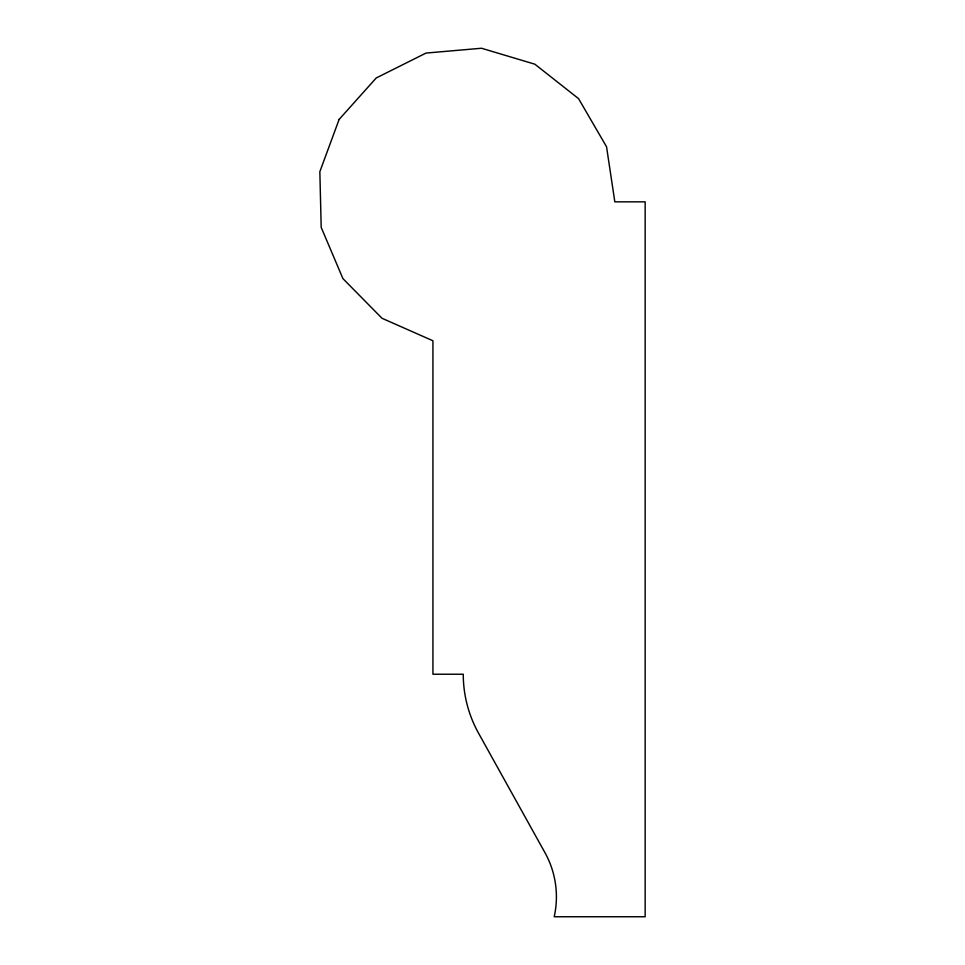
<?xml version="1.0" encoding="UTF-8"?>
<svg xmlns="http://www.w3.org/2000/svg" width="965" height="965" viewBox="0 0 965 965"><rect width="100%" height="100%" fill="white"/><g stroke="black" fill="none" stroke-linecap="round" stroke-linejoin="round"><path stroke-width="1.45" d="M339.101 119.467L319.849 171.71L321.188 227.366L342.925 278.62L382.007 318.281L432.935 340.766L432.935 674.233L463.26 674.233A121.264 121.264 0 0 0 478.519 733.135L544.96 852.674A90.951 90.951 0 0 1 554.2 916.75L645.151 916.75L645.151 201.842L614.826 201.842L606.551 146.789L578.566 98.647L534.839 64.185L481.499 48.25L426.023 53.075L376.229 77.972L339.101 119.467"/></g></svg>
